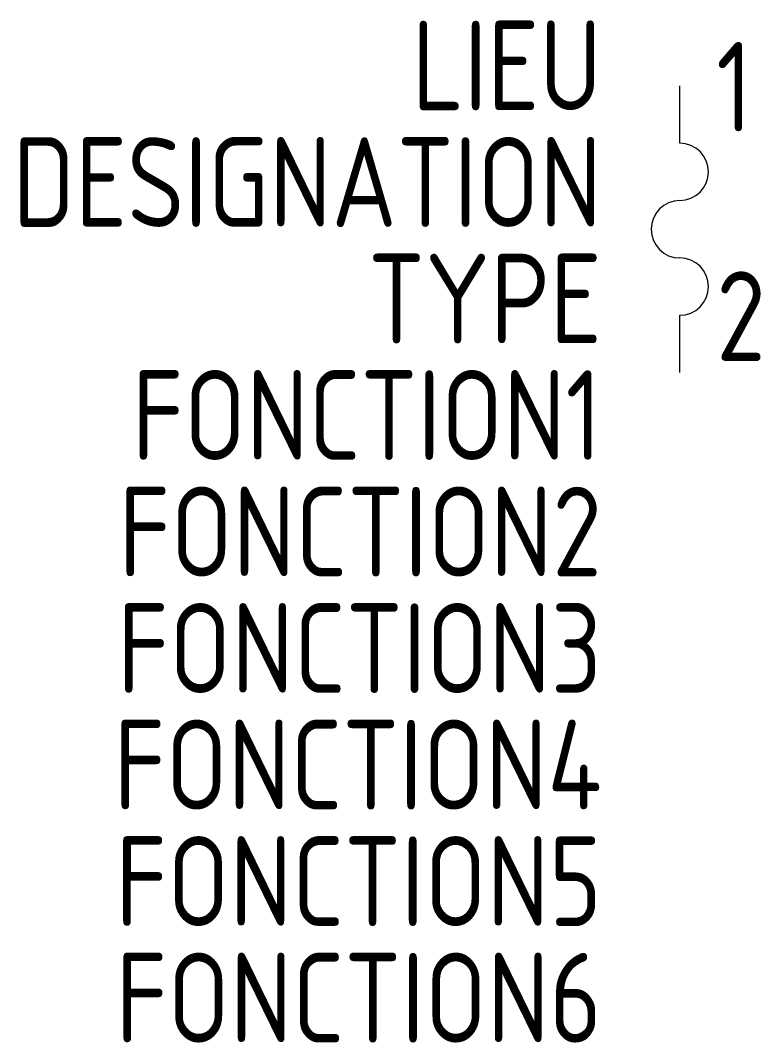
# Model space of a CAD drawing. Header units: millimetres. Extents: x -18.4 to 2.3, y -26.7 to 1.8.
import ezdxf
from ezdxf.enums import TextEntityAlignment as Align

# ---------------------------------------------------------------- set-up
doc = ezdxf.new("R2010")
doc.units = ezdxf.units.MM
for name, color, linetype in [('SYMB_FIL', 3, 'Continuous'), ('SYMB_TXT_CONTACT', 2, 'Continuous'), ('SYMB_TXT_NOM', 3, 'Continuous')]:
    doc.layers.add(name, color=color, linetype=linetype)
doc.styles.add('NET2_5', font='isocp.shx', dxfattribs={"width": 0.9, "height": 2.5})

msp = doc.modelspace()

# ---------------------------------------------------------------- linework, layer by layer
at = {"layer": 'SYMB_FIL'}
for p, q in [((0, -1.6), (0, 0)), ((0, -8), (0, -6.4))]:
    msp.add_line(p, q, dxfattribs=at)
for centre, start, end in [((0, -2.4), 270, 90), ((0, -4), 90, 270), ((0, -5.6), 270, 90)]:
    msp.add_arc(centre, 0.8, start, end, dxfattribs=at)

# ---------------------------------------------------------------- texts
at = {"layer": 'SYMB_TXT_CONTACT', "style": 'NET2_5', "width": 0.9, "flags": 8}
for tag, p in [('1', (1.016, -1.275)), ('2', (1.016, -7.675))]:
    msp.add_attdef(tag, p, '', height=2.5, dxfattribs=at)
at = {"layer": 'SYMB_TXT_NOM', "style": 'NET2_5', "width": 0.9, "flags": 8}
for tag, p in [('LIEU', (-2.175, -0.684)), ('DESIGNATION', (-2.175, -3.934)), ('TYPE', (-2.175, -7.184)), ('FONCTION1', (-2.175, -10.434)), ('FONCTION2', (-2.175, -13.684)), ('FONCTION3', (-2.175, -16.934)), ('FONCTION4', (-2.175, -20.184)), ('FONCTION5', (-2.175, -23.434)), ('FONCTION6', (-2.175, -26.684))]:
    msp.add_attdef(tag, text='', height=2.5, dxfattribs=at).set_placement(p, align=Align.RIGHT)

doc.saveas('drawing.dxf')
